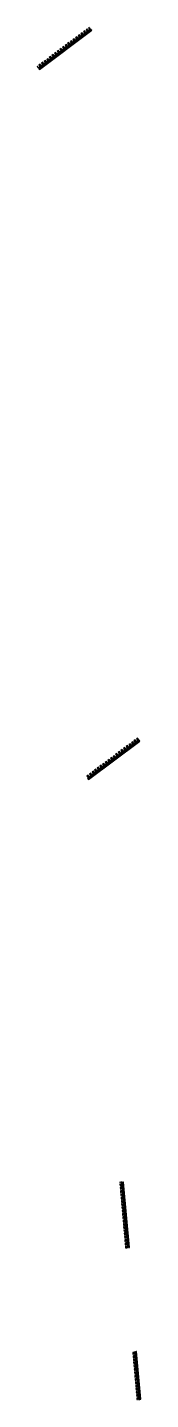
# Model space of a CAD drawing. Extents: x -9041 to 1682, y -8996 to 964.
# Drawn here: x -8596 to -8407, y -8782 to -6275 of the extents above; entities that cross this region are included whole.
import ezdxf

# ---------------------------------------------------------------- set-up
doc = ezdxf.new("R2010")
doc.units = 0

msp = doc.modelspace()

# ---------------------------------------------------------------- linework, layer by layer
at = {"layer": 'mg_to_dxf', "color": 40}
for points in [[(-8594.08, -6349.38), (-8593.51, -6350.2), (-8497.89, -6278.56), (-8498.56, -6277.81)], [(-8592.93, -6351.02), (-8592.35, -6351.83), (-8496.55, -6280.06), (-8497.22, -6279.31)], [(-8523.89, -6291.79), (-8526.29, -6293.59), (-8525.69, -6294.39), (-8523.29, -6292.59)], [(-8525.09, -6295.19), (-8524.49, -6295.99), (-8522.09, -6294.19), (-8522.69, -6293.39)], [(-8521.49, -6289.99), (-8520.89, -6290.79), (-8518.48, -6288.99), (-8519.08, -6288.19)], [(-8517.88, -6289.79), (-8520.29, -6291.59), (-8519.69, -6292.39), (-8517.29, -6290.6)], [(-8513.68, -6285.4), (-8514.28, -6284.6), (-8516.68, -6286.4), (-8516.08, -6287.2)], [(-8512.48, -6287), (-8513.08, -6286.2), (-8515.48, -6288), (-8514.88, -6288.8)], [(-8508.88, -6281.8), (-8509.48, -6281), (-8511.88, -6282.8), (-8511.28, -6283.6)], [(-8510.68, -6284.4), (-8510.08, -6285.2), (-8507.68, -6283.4), (-8508.28, -6282.6)], [(-8504.68, -6277.4), (-8507.08, -6279.2), (-8506.48, -6280), (-8504.08, -6278.2)], [(-8503.48, -6279), (-8505.88, -6280.8), (-8505.28, -6281.6), (-8502.88, -6279.8)], [(-8500.56, -6275.57), (-8501.23, -6274.82), (-8502.28, -6275.6), (-8501.68, -6276.4)], [(-8499.89, -6276.31), (-8501.08, -6277.2), (-8500.48, -6278), (-8499.22, -6277.06)], [(-8556.9, -6317.78), (-8557.5, -6316.98), (-8559.9, -6318.77), (-8559.3, -6319.57)], [(-8555.7, -6319.38), (-8556.3, -6318.58), (-8558.7, -6320.37), (-8558.1, -6321.17)], [(-8552.7, -6313.38), (-8555.1, -6315.18), (-8554.5, -6315.98), (-8552.1, -6314.18)], [(-8551.5, -6314.98), (-8553.9, -6316.78), (-8553.3, -6317.58), (-8550.9, -6315.78)], [(-8547.3, -6310.58), (-8547.89, -6309.78), (-8550.3, -6311.58), (-8549.7, -6312.38)], [(-8546.7, -6311.38), (-8549.1, -6313.18), (-8548.5, -6313.98), (-8546.1, -6312.18)], [(-8542.49, -6306.98), (-8543.09, -6306.18), (-8545.49, -6307.98), (-8544.89, -6308.78)], [(-8543.7, -6310.38), (-8541.29, -6308.58), (-8541.89, -6307.78), (-8544.29, -6309.58)], [(-8540.09, -6305.18), (-8537.69, -6303.39), (-8538.29, -6302.58), (-8540.69, -6304.38)], [(-8538.89, -6306.78), (-8536.49, -6304.99), (-8537.09, -6304.19), (-8539.49, -6305.98)], [(-8535.29, -6301.59), (-8532.89, -6299.79), (-8533.49, -6298.99), (-8535.89, -6300.79)], [(-8531.69, -6301.39), (-8532.29, -6300.59), (-8534.69, -6302.39), (-8534.09, -6303.19)], [(-8528.09, -6296.19), (-8528.69, -6295.39), (-8531.09, -6297.19), (-8530.49, -6297.99)], [(-8529.29, -6299.59), (-8526.89, -6297.79), (-8527.49, -6296.99), (-8529.89, -6298.79)], [(-8593.51, -6343.96), (-8592.91, -6344.76), (-8590.51, -6342.96), (-8591.11, -6342.16)], [(-8589.91, -6343.76), (-8592.31, -6345.56), (-8591.71, -6346.36), (-8589.31, -6344.56)], [(-8586.31, -6338.56), (-8588.71, -6340.36), (-8588.11, -6341.16), (-8585.71, -6339.36)], [(-8584.51, -6340.96), (-8585.11, -6340.16), (-8587.51, -6341.96), (-8586.91, -6342.76)], [(-8580.91, -6335.76), (-8581.51, -6334.96), (-8583.91, -6336.76), (-8583.31, -6337.56)], [(-8579.71, -6337.36), (-8580.31, -6336.56), (-8582.71, -6338.36), (-8582.11, -6339.16)], [(-8576.71, -6331.37), (-8579.11, -6333.16), (-8578.51, -6333.96), (-8576.11, -6332.17)], [(-8577.31, -6335.56), (-8574.91, -6333.77), (-8575.51, -6332.97), (-8577.91, -6334.76)], [(-8571.9, -6327.77), (-8574.3, -6329.57), (-8573.71, -6330.37), (-8571.3, -6328.57)], [(-8573.11, -6331.17), (-8572.51, -6331.97), (-8570.11, -6330.17), (-8570.71, -6329.37)], [(-8568.9, -6326.77), (-8566.5, -6324.97), (-8567.1, -6324.17), (-8569.5, -6325.97)], [(-8567.7, -6328.37), (-8565.3, -6326.57), (-8565.9, -6325.77), (-8568.3, -6327.57)], [(-8561.7, -6321.37), (-8562.3, -6320.57), (-8564.7, -6322.37), (-8564.1, -6323.17)], [(-8560.5, -6322.97), (-8561.1, -6322.17), (-8563.5, -6323.97), (-8562.9, -6324.77)], [(-8595.81, -6346.93), (-8595.31, -6346.56), (-8595.91, -6345.76), (-8596.39, -6346.11)], [(-8594.11, -6348.16), (-8594.71, -6347.36), (-8595.24, -6347.75), (-8594.66, -6348.56)], [(-8409.72, -7577.42), (-8410.39, -7576.68), (-8504.13, -7646.91), (-8503.58, -7647.75)], [(-8408.38, -7578.92), (-8409.05, -7578.17), (-8503.03, -7648.59), (-8502.49, -7649.43)], [(-8443.23, -7596.29), (-8442.63, -7597.09), (-8440.23, -7595.29), (-8440.83, -7594.49)], [(-8442.03, -7597.89), (-8441.43, -7598.69), (-8439.03, -7596.89), (-8439.63, -7596.09)], [(-8437.83, -7593.49), (-8435.43, -7591.69), (-8436.03, -7590.89), (-8438.43, -7592.69)], [(-8434.23, -7593.29), (-8434.83, -7592.49), (-8437.23, -7594.29), (-8436.63, -7595.09)], [(-8433.63, -7589.09), (-8433.03, -7589.89), (-8430.63, -7588.09), (-8431.23, -7587.29)], [(-8430.03, -7588.89), (-8432.43, -7590.69), (-8431.83, -7591.49), (-8429.43, -7589.69)], [(-8428.83, -7585.49), (-8428.23, -7586.29), (-8425.83, -7584.49), (-8426.42, -7583.69)], [(-8424.63, -7586.09), (-8425.23, -7585.29), (-8427.63, -7587.09), (-8427.03, -7587.89)], [(-8421.02, -7580.9), (-8421.62, -7580.1), (-8424.02, -7581.9), (-8423.42, -7582.7)], [(-8422.22, -7584.3), (-8419.82, -7582.5), (-8420.42, -7581.7), (-8422.82, -7583.5)], [(-8416.22, -7577.3), (-8416.82, -7576.5), (-8419.22, -7578.3), (-8418.62, -7579.1)], [(-8415.02, -7578.9), (-8415.62, -7578.1), (-8418.02, -7579.9), (-8417.42, -7580.7)], [(-8414.42, -7574.7), (-8413.82, -7575.5), (-8412.18, -7574.27), (-8412.72, -7573.43)], [(-8411.08, -7575.95), (-8411.64, -7575.12), (-8413.22, -7576.3), (-8412.62, -7577.1)], [(-8474.44, -7619.67), (-8476.84, -7621.47), (-8476.24, -7622.27), (-8473.84, -7620.47)], [(-8475.64, -7623.07), (-8475.04, -7623.87), (-8472.64, -7622.07), (-8473.24, -7621.27)], [(-8472.04, -7617.87), (-8471.44, -7618.67), (-8469.04, -7616.87), (-8469.64, -7616.07)], [(-8467.84, -7618.47), (-8468.44, -7617.67), (-8470.84, -7619.47), (-8470.24, -7620.27)], [(-8464.24, -7613.27), (-8464.84, -7612.47), (-8467.24, -7614.27), (-8466.64, -7615.07)], [(-8465.44, -7616.67), (-8463.04, -7614.88), (-8463.64, -7614.08), (-8466.04, -7615.87)], [(-8462.44, -7610.68), (-8461.84, -7611.48), (-8459.44, -7609.68), (-8460.04, -7608.88)], [(-8458.84, -7610.48), (-8461.24, -7612.28), (-8460.64, -7613.08), (-8458.24, -7611.28)], [(-8457.04, -7607.88), (-8454.64, -7606.08), (-8455.24, -7605.28), (-8457.64, -7607.08)], [(-8453.44, -7607.68), (-8454.04, -7606.88), (-8456.44, -7608.68), (-8455.84, -7609.48)], [(-8452.83, -7603.48), (-8452.24, -7604.28), (-8449.83, -7602.48), (-8450.43, -7601.68)], [(-8449.23, -7603.28), (-8451.64, -7605.08), (-8451.04, -7605.88), (-8448.63, -7604.08)], [(-8445.03, -7598.88), (-8445.63, -7598.08), (-8448.03, -7599.88), (-8447.43, -7600.68)], [(-8443.83, -7600.48), (-8444.43, -7599.68), (-8446.83, -7601.48), (-8446.23, -7602.28)], [(-8503.25, -7641.25), (-8505.65, -7643.05), (-8505.05, -7643.85), (-8502.65, -7642.06)], [(-8502.05, -7642.86), (-8504.46, -7644.65), (-8503.86, -7645.45), (-8501.46, -7643.66)], [(-8497.85, -7638.46), (-8498.45, -7637.66), (-8500.85, -7639.46), (-8500.25, -7640.26)], [(-8497.25, -7639.26), (-8499.65, -7641.06), (-8499.05, -7641.86), (-8496.65, -7640.06)], [(-8495.45, -7636.66), (-8493.05, -7634.86), (-8493.65, -7634.06), (-8496.05, -7635.86)], [(-8491.85, -7636.46), (-8492.45, -7635.66), (-8494.85, -7637.46), (-8494.25, -7638.26)], [(-8488.85, -7630.46), (-8491.25, -7632.26), (-8490.65, -7633.06), (-8488.25, -7631.26)], [(-8490.05, -7633.86), (-8489.45, -7634.66), (-8487.05, -7632.86), (-8487.65, -7632.06)], [(-8483.45, -7627.67), (-8484.05, -7626.86), (-8486.45, -7628.66), (-8485.85, -7629.46)], [(-8482.25, -7629.27), (-8482.85, -7628.47), (-8485.25, -7630.26), (-8484.65, -7631.06)], [(-8481.65, -7625.07), (-8481.05, -7625.87), (-8478.65, -7624.07), (-8479.25, -7623.27)], [(-8478.05, -7624.87), (-8480.45, -7626.67), (-8479.85, -7627.47), (-8477.45, -7625.67)], [(-8445.29, -8385.18), (-8445.24, -8385.77), (-8444.25, -8385.69), (-8444.3, -8385.12)], [(-8443.72, -8391.66), (-8443.98, -8388.67), (-8444.98, -8388.76), (-8444.71, -8391.75)], [(-8444.19, -8397.73), (-8443.19, -8397.64), (-8443.46, -8394.65), (-8444.45, -8394.74)], [(-8443.3, -8385.05), (-8443.25, -8385.6), (-8442.25, -8385.51), (-8442.3, -8384.98)], [(-8441.99, -8388.5), (-8442.99, -8388.59), (-8442.72, -8391.57), (-8441.73, -8391.49)], [(-8441.2, -8397.46), (-8441.46, -8394.47), (-8442.46, -8394.56), (-8442.2, -8397.55)], [(-8440.3, -8384.85), (-8441.3, -8384.92), (-8430.74, -8504.68), (-8429.74, -8504.62)], [(-8438.31, -8384.72), (-8439.31, -8384.78), (-8428.74, -8504.55), (-8427.74, -8504.48)], [(-8442.93, -8400.63), (-8443.92, -8400.72), (-8443.66, -8403.7), (-8442.67, -8403.62)], [(-8443.4, -8406.69), (-8443.13, -8409.68), (-8442.14, -8409.59), (-8442.4, -8406.6)], [(-8441.87, -8412.58), (-8442.87, -8412.67), (-8442.61, -8415.66), (-8441.61, -8415.57)], [(-8442.34, -8418.65), (-8442.08, -8421.63), (-8441.08, -8421.55), (-8441.35, -8418.56)], [(-8441.93, -8400.54), (-8441.67, -8403.53), (-8440.67, -8403.44), (-8440.94, -8400.45)], [(-8440.82, -8424.53), (-8441.82, -8424.62), (-8441.55, -8427.61), (-8440.56, -8427.52)], [(-8441.14, -8409.5), (-8440.15, -8409.42), (-8440.41, -8406.43), (-8441.41, -8406.52)], [(-8439.88, -8412.41), (-8440.88, -8412.49), (-8440.61, -8415.48), (-8439.62, -8415.39)], [(-8440.35, -8418.47), (-8440.09, -8421.46), (-8439.09, -8421.37), (-8439.35, -8418.38)], [(-8438.83, -8424.36), (-8439.82, -8424.45), (-8439.56, -8427.44), (-8438.56, -8427.35)], [(-8440.29, -8430.51), (-8441.29, -8430.6), (-8441.03, -8433.59), (-8440.03, -8433.5)], [(-8439.5, -8439.48), (-8439.77, -8436.49), (-8440.76, -8436.58), (-8440.5, -8439.56)], [(-8438.97, -8445.45), (-8439.24, -8442.46), (-8440.23, -8442.55), (-8439.97, -8445.54)], [(-8439.71, -8448.53), (-8439.44, -8451.52), (-8438.45, -8451.43), (-8438.71, -8448.44)], [(-8439.3, -8430.42), (-8439.03, -8433.41), (-8438.04, -8433.32), (-8438.3, -8430.34)], [(-8438.77, -8436.4), (-8438.51, -8439.39), (-8437.51, -8439.3), (-8437.77, -8436.31)], [(-8437.25, -8442.29), (-8438.24, -8442.38), (-8437.98, -8445.37), (-8436.98, -8445.28)], [(-8437.71, -8448.35), (-8437.45, -8451.34), (-8436.46, -8451.25), (-8436.72, -8448.27)], [(-8439.18, -8454.51), (-8438.92, -8457.5), (-8437.92, -8457.41), (-8438.18, -8454.42)], [(-8437.39, -8463.38), (-8437.66, -8460.4), (-8438.65, -8460.48), (-8438.39, -8463.47)], [(-8436.87, -8469.36), (-8437.13, -8466.37), (-8438.13, -8466.46), (-8437.86, -8469.45)], [(-8436.6, -8472.35), (-8437.6, -8472.44), (-8437.33, -8475.42), (-8436.34, -8475.34)], [(-8436.92, -8457.32), (-8435.93, -8457.23), (-8436.19, -8454.24), (-8437.19, -8454.33)], [(-8435.66, -8460.22), (-8436.66, -8460.31), (-8436.4, -8463.3), (-8435.4, -8463.21)], [(-8435.14, -8466.2), (-8436.13, -8466.28), (-8435.87, -8469.27), (-8434.87, -8469.18)], [(-8434.35, -8475.16), (-8434.61, -8472.17), (-8435.61, -8472.26), (-8435.34, -8475.25)], [(-8436.08, -8478.33), (-8437.07, -8478.41), (-8436.81, -8481.4), (-8435.81, -8481.31)], [(-8435.55, -8484.3), (-8436.54, -8484.39), (-8436.28, -8487.38), (-8435.28, -8487.29)], [(-8434.76, -8493.27), (-8435.02, -8490.28), (-8436.02, -8490.37), (-8435.75, -8493.36)], [(-8434.23, -8499.24), (-8434.49, -8496.26), (-8435.49, -8496.34), (-8435.23, -8499.33)], [(-8433.82, -8481.14), (-8434.08, -8478.15), (-8435.08, -8478.24), (-8434.82, -8481.23)], [(-8433.29, -8487.12), (-8433.56, -8484.13), (-8434.55, -8484.21), (-8434.29, -8487.2)], [(-8432.76, -8493.09), (-8433.03, -8490.1), (-8434.02, -8490.19), (-8433.76, -8493.18)], [(-8433.23, -8499.16), (-8432.24, -8499.07), (-8432.5, -8496.08), (-8433.5, -8496.17)], [(-8433.97, -8502.23), (-8434.96, -8502.32), (-8434.73, -8504.95), (-8433.73, -8504.88)], [(-8432.97, -8502.15), (-8432.73, -8504.81), (-8431.74, -8504.75), (-8431.97, -8502.06)], [(-8420.4, -8696.16), (-8421.4, -8696.25), (-8421.13, -8699.23), (-8420.14, -8699.15)], [(-8419.14, -8699.06), (-8418.15, -8698.97), (-8418.41, -8695.98), (-8419.41, -8696.07)], [(-8409.82, -8781.99), (-8408.82, -8781.92), (-8416.51, -8694.77), (-8417.51, -8694.83)], [(-8414.51, -8694.65), (-8415.51, -8694.71), (-8407.83, -8781.84), (-8406.83, -8781.77)], [(-8419.88, -8702.13), (-8420.87, -8702.22), (-8420.61, -8705.21), (-8419.61, -8705.12)], [(-8420.08, -8711.19), (-8419.08, -8711.1), (-8419.35, -8708.11), (-8420.34, -8708.2)], [(-8419.82, -8714.18), (-8419.55, -8717.17), (-8418.56, -8717.08), (-8418.82, -8714.09)], [(-8419.03, -8723.14), (-8418.03, -8723.05), (-8418.29, -8720.07), (-8419.29, -8720.15)], [(-8417.62, -8704.95), (-8417.88, -8701.96), (-8418.88, -8702.05), (-8418.62, -8705.04)], [(-8417.09, -8710.92), (-8417.36, -8707.94), (-8418.35, -8708.02), (-8418.09, -8711.01)], [(-8416.83, -8713.91), (-8417.83, -8714), (-8417.56, -8716.99), (-8416.57, -8716.9)], [(-8417.03, -8722.97), (-8416.04, -8722.88), (-8416.3, -8719.89), (-8417.3, -8719.98)], [(-8416.77, -8725.95), (-8416.51, -8728.94), (-8415.51, -8728.85), (-8415.77, -8725.87)], [(-8417.77, -8726.04), (-8418.76, -8726.13), (-8418.5, -8729.12), (-8417.5, -8729.03)], [(-8417.24, -8732.02), (-8418.24, -8732.11), (-8417.97, -8735.1), (-8416.98, -8735.01)], [(-8417.71, -8738.08), (-8417.44, -8741.07), (-8416.45, -8740.98), (-8416.71, -8738)], [(-8416.18, -8743.97), (-8417.18, -8744.06), (-8416.92, -8747.05), (-8415.92, -8746.96)], [(-8416.65, -8750.04), (-8416.39, -8753.03), (-8415.39, -8752.94), (-8415.66, -8749.95)], [(-8414.98, -8734.83), (-8415.25, -8731.84), (-8416.24, -8731.93), (-8415.98, -8734.92)], [(-8415.72, -8737.91), (-8415.45, -8740.9), (-8414.46, -8740.81), (-8414.72, -8737.82)], [(-8414.92, -8746.87), (-8413.93, -8746.79), (-8414.19, -8743.8), (-8415.19, -8743.88)], [(-8414.66, -8749.86), (-8414.4, -8752.85), (-8413.4, -8752.76), (-8413.67, -8749.77)], [(-8415.86, -8759), (-8414.87, -8758.92), (-8415.13, -8755.93), (-8416.13, -8756.01)], [(-8415.34, -8764.98), (-8414.34, -8764.89), (-8414.6, -8761.9), (-8415.6, -8761.99)], [(-8414.81, -8770.96), (-8413.81, -8770.87), (-8414.08, -8767.88), (-8415.07, -8767.97)], [(-8414.54, -8773.94), (-8414.28, -8776.93), (-8413.29, -8776.84), (-8413.55, -8773.86)], [(-8414.13, -8755.84), (-8413.87, -8758.83), (-8412.88, -8758.74), (-8413.14, -8755.75)], [(-8413.61, -8761.82), (-8413.34, -8764.8), (-8412.35, -8764.72), (-8412.61, -8761.73)], [(-8412.08, -8767.7), (-8413.08, -8767.79), (-8412.82, -8770.78), (-8411.82, -8770.69)], [(-8411.56, -8773.68), (-8412.55, -8773.77), (-8412.29, -8776.76), (-8411.29, -8776.67)], [(-8414.02, -8779.92), (-8413.81, -8782.28), (-8412.81, -8782.21), (-8413.02, -8779.83)], [(-8410.82, -8782.06), (-8411.03, -8779.66), (-8412.03, -8779.75), (-8411.82, -8782.13)]]:
    msp.add_3dface(points, dxfattribs=at)

doc.saveas('drawing.dxf')
